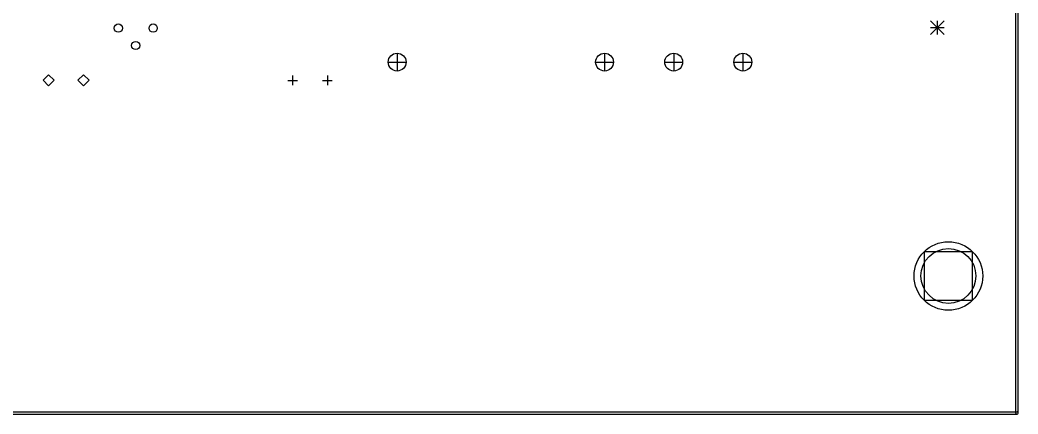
# Model space of a CAD drawing. Extents: x 45 to 193, y -202 to -40.
# Drawn here: x 119.8 to 192.6, y -150.1 to -121.3 of the extents above; entities that cross this region are included whole.
import ezdxf

# ---------------------------------------------------------------- set-up
doc = ezdxf.new("R2010")
doc.units = 0
doc.header["$MEASUREMENT"] = 0
doc.layers.add('BLACK', color=7, linetype='CONTINUOUS')

msp = doc.modelspace()

# ---------------------------------------------------------------- linework, layer by layer
at = {"layer": 'Black'}
for p, q in [((192.425, -150), (192.425, -48)), ((192.575, -150), (192.575, -48)), ((186.19, -121.38), (187.19, -122.38)), ((187.19, -121.38), (186.19, -122.38)), ((186.69, -121.38), (186.69, -122.38)), ((186.19, -121.88), (187.19, -121.88)), ((147.32, -123.75), (147.32, -125.05)), ((162.44, -123.75), (162.44, -125.05)), ((167.48, -123.75), (167.48, -125.05)), ((172.52, -123.75), (172.52, -125.05)), ((146.67, -124.4), (147.97, -124.4)), ((161.79, -124.4), (163.09, -124.4)), ((166.83, -124.4), (168.13, -124.4)), ((171.87, -124.4), (173.17, -124.4)), ((121.92, -125.324), (121.514, -125.73)), ((121.514, -125.73), (121.92, -126.136)), ((122.326, -125.73), (121.92, -125.324)), ((121.92, -126.136), (122.326, -125.73)), ((124.46, -125.324), (124.054, -125.73)), ((124.054, -125.73), (124.46, -126.136)), ((124.866, -125.73), (124.46, -125.324)), ((124.46, -126.136), (124.866, -125.73)), ((139.352, -125.731), (140.053, -125.731)), ((139.703, -125.38), (139.703, -126.081)), ((141.892, -125.731), (142.593, -125.731)), ((142.243, -125.38), (142.243, -126.081)), ((189.268, -138.232), (185.732, -138.232)), ((185.732, -138.232), (185.732, -141.768)), ((189.268, -141.768), (189.268, -138.232)), ((185.732, -141.768), (189.268, -141.768)), ((50, -149.925), (192.5, -149.925)), ((50, -150.075), (192.5, -150.075))]:
    msp.add_line(p, q, dxfattribs=at)
for centre, radius in [((127, -121.92), 0.3), ((129.54, -121.92), 0.3), ((128.27, -123.19), 0.3), ((147.32, -124.4), 0.65), ((162.44, -124.4), 0.65), ((167.48, -124.4), 0.65), ((172.52, -124.4), 0.65), ((187.5, -140), 2.5), ((187.5, -140), 2)]:
    msp.add_circle(centre, radius, dxfattribs=at)
for start, end in [(180, 360), (270, 450)]:
    msp.add_arc((192.5, -150), 0.075, start, end, dxfattribs=at)

doc.saveas('drawing.dxf')
